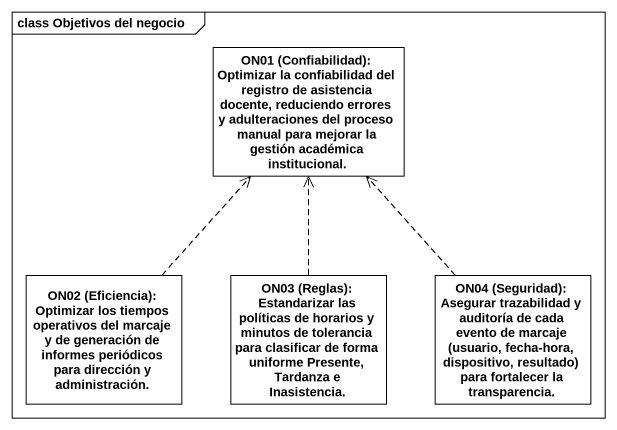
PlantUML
@startuml
mainframe class Objetivos del negocio
hide circle
hide empty members
class "ON01 (Confiabilidad): Optimizar la confiabilidad del registro de asistencia docente, reduciendo errores y adulteraciones del proceso manual para mejorar la gestión académica institucional." as ON01_Confiabilidad
class "ON02 (Eficiencia): Optimizar los tiempos operativos del marcaje y de generación de informes periódicos para dirección y administración." as ON02_Eficiencia_Optimizar
class "ON03 (Reglas): Estandarizar las políticas de horarios y minutos de tolerancia para clasificar de forma uniforme Presente, Tardanza e Inasistencia." as ON03_Reglas_Estandarizar
class "ON04 (Seguridad): Asegurar trazabilidad y auditoría de cada evento de marcaje (usuario, fecha-hora, dispositivo, resultado) para fortalecer la transparencia." as ON04_Seguridad_Asegurar
ON02_Eficiencia_Optimizar .up.> ON01_Confiabilidad
ON03_Reglas_Estandarizar .up.> ON01_Confiabilidad
ON04_Seguridad_Asegurar .up.> ON01_Confiabilidad
@enduml
